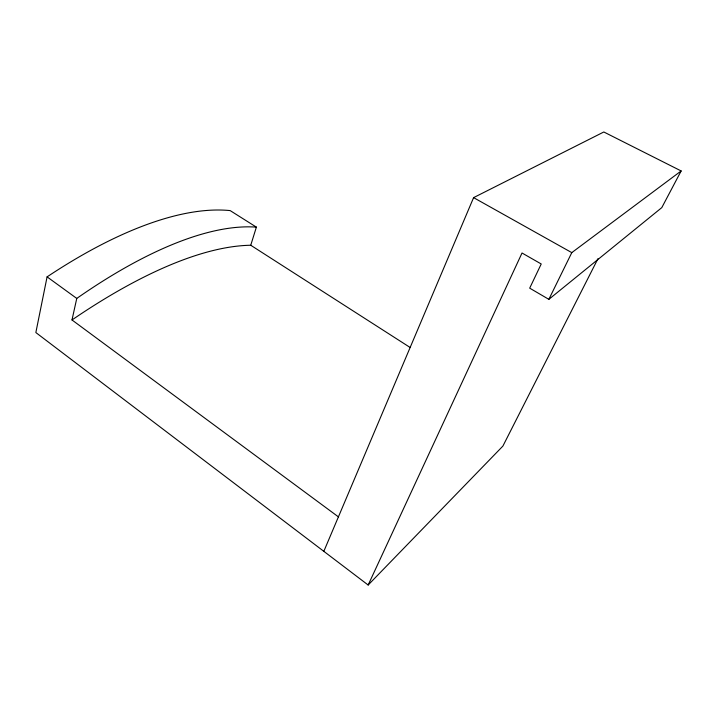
<?xml version="1.0" encoding="UTF-8"?>
<svg xmlns="http://www.w3.org/2000/svg" width="717" height="717" viewBox="0 0 717 717"><rect width="100%" height="100%" fill="white"/><g stroke="black" fill="none" stroke-linecap="round" stroke-linejoin="round"><path stroke-width="1.08" d="M338.415 516.867L71.996 319.961A459.956 164.534 -48.3 0 1 250.744 245.25L256.381 227.137L230.175 210.601A410.429 164.336 -48.1 0 0 47.089 276.87L35.85 332.554L368.162 585.018L502.895 446.082L597.951 258.694M71.996 319.961L76.764 298.424A415.788 156.449 -48.8 0 1 256.381 227.137M323.824 551.337L473.596 197.632L603.822 131.982L681.15 170.951L661.791 207.625L548.855 299.348L529.693 288.153L541.227 263.981L522.021 253.002L368.162 585.018M548.855 299.348L571.79 252.626L681.15 170.951M473.596 197.632L571.79 252.626M250.744 245.25L410.025 347.413M47.089 276.87L76.764 298.424"/></g></svg>
